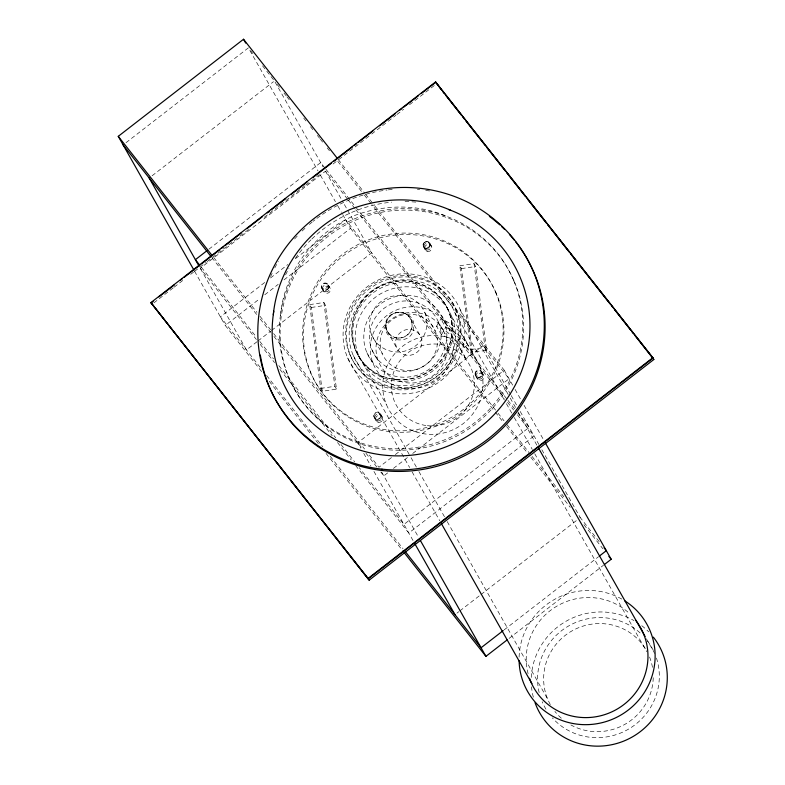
<?xml version="1.0" encoding="UTF-8"?>
<svg xmlns="http://www.w3.org/2000/svg" width="785" height="785" viewBox="0 0 785 785"><rect width="100%" height="100%" fill="white"/><g stroke="black" fill="none" stroke-linecap="round" stroke-linejoin="round"><path stroke-width="0.59" stroke-dasharray="3.92 2.94" d="M280.392 315.472C284.533 272.042 313.186 233.999 352.769 216.189C383.198 204.335 417.924 203.433 447.95 216.876M436.548 326.207L440.827 318.847A50.456 49.121 -29.5 0 1 467.889 345.057L460.491 349.403A43.97 42.802 -29.5 0 0 436.548 326.207L441.405 334.802A43.97 42.802 -29.5 0 1 465.358 357.999L472.747 353.652A50.456 49.121 -29.5 0 0 445.694 327.443L440.827 318.847M441.405 334.802L445.694 327.443M126.012 142.684L248.384 47.846L318.023 170.934M152.084 175.781L273.484 81.689M208.879 249.218L320.643 162.593L325.196 168.363M153.86 302.882L173.23 287.869M174.191 287.124L182.905 280.373M190.657 274.367L193.561 272.11M194.533 271.365L206.151 262.357M207.112 261.601L239.072 236.844M240.033 236.089L248.757 229.338M264.241 217.327L304.914 185.81M305.885 185.054L319.436 174.545M332.997 164.045L337.835 160.287M338.806 159.541L370.755 134.775M371.727 134.019L387.221 122.018M388.183 121.263L395.934 115.258M396.896 114.512L403.676 109.252M409.485 104.748L434.664 85.241M264.702 282.472L220.379 316.826L261.297 368.773M270.482 277.988L287.83 264.545M295.533 258.579L345.635 219.741L497.199 412.145M261.621 371.599L225.246 325.422L259.933 298.536M264.751 294.797L278.233 284.347M284.013 279.862L350.502 228.337L342.034 213.373M257.048 341.701L246.451 349.924L199.625 267.155M258.01 340.955L270.54 331.25M271.502 330.505L371.707 252.839L343.487 202.962M391.47 457.567L378.939 467.271L369.087 454.77M395.326 454.584L504.196 370.186L373.856 204.718M387.662 472.884L383.806 475.867L380.774 472.021M393.442 468.4L407.896 457.204M412.714 453.465L509.063 378.782L371.904 204.659M456.919 613.183L458.842 611.682M459.814 610.936L480.047 595.256M481.009 594.51L577.358 519.827M504.186 629.845L598.612 556.653M509.043 638.44L603.469 565.249M459.804 265.752L474.012 263.632L475.632 266.498L486.621 350.287L472.413 352.416L470.794 349.551L459.804 265.752L461.423 268.617L472.413 352.416M461.423 268.617L475.632 266.498M309.663 304.619L323.871 302.49L325.49 305.355L336.48 389.154L322.282 391.283L320.653 388.418L309.663 304.619L311.292 307.485L322.282 391.283M311.292 307.485L325.49 305.355M470.794 349.551L485.002 347.431L486.621 350.287M320.653 388.418L334.861 386.289L336.48 389.154M338.247 159.502L364.77 193.179M365.525 194.14L373.101 203.757M250.66 50.731L252.927 53.615M262.533 65.812L273.71 79.991M277.174 84.407L279.45 87.292M284.003 93.062L286.27 95.947M287.025 96.908L289.302 99.793M303.697 118.074L305.973 120.959M310.517 126.728L312.793 129.613M317.346 135.393L319.613 138.278M320.368 139.239L322.645 142.124M327.188 147.894L329.464 150.779M337.805 161.367L363.563 194.072M364.328 195.033L371.148 203.698M325.952 169.325L507.198 399.428M507.954 400.389L514.783 409.054M517.815 412.9L529.188 427.344L403.932 524.429L359.187 467.624M347.5 199.105L325.51 171.189L200.254 268.264L256.371 339.512M348.255 200.067L355.085 208.731M355.84 209.693L504.48 398.387M507.512 402.244L513.576 409.947M517.364 414.755L534.055 435.94L408.799 533.025L355.713 465.633M497.955 413.106L504.019 420.809M507.041 424.656L529.021 452.552M532.053 456.399L563.875 496.807M579.791 517.011L599.612 542.17M350.502 228.337L494.481 411.124M495.237 412.086L503.578 422.664M506.6 426.52L527.069 452.494M530.856 457.302L570.253 507.326M583.903 524.645L602.841 548.695M213.746 257.549L256.94 312.391M259.972 316.237L270.58 329.7M273.612 333.556L364.544 449M211.783 257.49L257.254 315.207M260.286 319.053L270.894 332.526M273.926 336.373L362.955 449.393M365.928 453.18L377.104 467.36M201.46 267.371L256.057 336.696M259.845 341.504L273.494 358.833M278.803 365.575L335.686 437.785M340.994 444.516L354.643 461.845M260.159 344.321L274.573 362.621M279.882 369.352L332.202 435.783M337.511 442.524L351.16 459.853M266.606 375.505L322.684 446.704M330.259 456.32L403.009 548.676M269.196 381.216L319.21 444.712M326.03 453.367L402.568 550.54M513.665 280.539A122.529 119.291 -29.5 0 1 384.836 448.078A122.529 119.291 -29.5 0 1 304.659 257.578A122.529 119.291 -29.5 0 1 513.665 280.539L514.469 281.972A122.529 119.291 -29.5 0 1 385.651 449.511A122.529 119.291 -29.5 0 1 305.473 259.011A122.529 119.291 -29.5 0 1 514.469 281.972M495.61 292.265A100.902 98.243 -29.5 0 1 389.527 430.239A100.902 98.243 -29.5 0 1 323.498 273.357A100.902 98.243 -29.5 0 1 495.61 292.265L496.424 293.698A100.902 98.243 -29.5 0 1 390.331 431.671A100.902 98.243 -29.5 0 1 324.303 274.789A100.902 98.243 -29.5 0 1 496.424 293.698M504.196 370.186L512.664 385.15M515.068 389.399L521.073 400.007M524.066 405.315L543.877 440.326M429.768 243.301L431.397 246.166M429.513 243.409L429.719 243.762A3.346 3.258 -29.5 0 1 426.196 248.345A3.346 3.258 -29.5 0 1 424.008 243.134A3.346 3.258 -29.5 0 1 429.719 243.762M510.613 394.502L482.991 345.694L357.734 442.779L360.737 448.078M511.212 395.561L517.217 406.179M520.219 411.477L538.824 444.369M541.827 449.677L580.252 517.59M460.245 309.732A61.259 59.65 -29.5 0 1 395.836 393.501A61.259 59.65 -29.5 0 1 355.742 298.251A61.259 59.65 -29.5 0 1 460.245 309.732L509.622 397.014M510.221 398.073L515.647 407.65M518.051 411.909L537.323 445.968M646.389 638.745L654.749 653.522M423.517 246.873L425.136 249.738M455.869 309.27A57.658 56.137 -29.5 0 1 395.248 388.114A57.658 56.137 -29.5 0 1 357.518 298.467A57.658 56.137 -29.5 0 1 455.869 309.27L456.684 310.703A57.658 56.137 -29.5 0 1 396.062 389.546A57.658 56.137 -29.5 0 1 358.323 299.899A57.658 56.137 -29.5 0 1 456.684 310.703M454.623 312.136A55.156 53.694 -29.5 0 1 396.641 387.554A55.156 53.694 -29.5 0 1 360.55 301.803A55.156 53.694 -29.5 0 1 454.623 312.136L505.815 402.607M506.413 403.676L511.83 413.253M514.244 417.512L532.308 449.442M534.713 453.701L646.722 651.668M447.627 308.937L448.637 310.723A50.456 49.121 -29.5 0 1 397.73 381.245A50.456 49.121 -29.5 0 1 362.268 303.893A50.456 49.121 -29.5 0 1 448.637 310.723M451.679 316.404A50.456 49.121 -29.5 0 1 398.633 385.396A50.456 49.121 -29.5 0 1 365.614 306.955A50.456 49.121 -29.5 0 1 451.679 316.404L479.233 365.113A50.456 49.121 -29.5 0 1 426.186 434.095A50.456 49.121 -29.5 0 1 393.177 355.654A50.456 49.121 -29.5 0 1 479.233 365.113M481.911 372.257L483.786 375.603A3.601 3.503 -29.5 0 1 479.998 380.529A3.601 3.503 -29.5 0 1 477.643 374.936A3.601 3.503 -29.5 0 1 483.786 375.603M475.396 375.338L477.172 378.439M443.731 319.809A41.801 40.702 -29.5 0 1 399.781 376.967A41.801 40.702 -29.5 0 1 372.424 311.979A41.801 40.702 -29.5 0 1 443.731 319.809L450.207 331.27A41.801 40.702 -29.5 0 1 406.257 388.428A41.801 40.702 -29.5 0 1 378.91 323.43A41.801 40.702 -29.5 0 1 450.207 331.27M460.491 349.403L465.358 357.999M438.432 322.076A36.041 35.089 -29.5 0 1 400.536 371.354A36.041 35.089 -29.5 0 1 376.957 315.325A36.041 35.089 -29.5 0 1 438.432 322.076L444.909 333.537A36.041 35.089 -29.5 0 1 407.022 382.815A36.041 35.089 -29.5 0 1 383.443 326.786A36.041 35.089 -29.5 0 1 444.909 333.537M424.734 312.41A28.829 28.064 -29.5 0 1 394.423 351.837A28.829 28.064 -29.5 0 1 375.554 307.013A28.829 28.064 -29.5 0 1 424.734 312.41L435.273 331.034A28.829 28.064 -29.5 0 1 404.962 370.451A28.829 28.064 -29.5 0 1 386.092 325.628A28.829 28.064 -29.5 0 1 435.273 331.034M410.771 319.004A13.257 12.903 -29.5 0 1 398.387 338.168A13.257 12.903 -29.5 0 1 387.986 318.376A13.257 12.903 -29.5 0 1 410.771 319.004L420.495 336.186A13.257 12.903 -29.5 0 1 408.112 355.36A13.257 12.903 -29.5 0 1 397.71 335.568A13.257 12.903 -29.5 0 1 420.495 336.186M275.054 82.003L323.077 166.891M325.481 171.13L342.888 201.902M320.427 175.173L335.43 201.706M337.835 205.945L341.436 212.313M387.319 331.368L397.053 348.56M371.737 335.087L382.275 353.711M372.188 350.424L378.674 361.885M366.889 352.691L373.375 364.152M328.375 285.073L330.191 288.291A3.601 3.513 -29.5 0 1 326.462 293.266A3.601 3.513 -29.5 0 1 324.038 287.693A3.601 3.513 -29.5 0 1 330.191 288.291M321.781 287.977L323.606 291.206M358.941 356.096L386.495 404.805M356.105 351.395L357.116 353.181M353.25 355.526L410.457 456.635M411.065 457.704L416.482 467.281M418.896 471.54L444.781 517.305M447.195 521.564L547.763 699.317M349.884 354.634L350.699 356.066M380.578 414.195L382.246 417.041M347.637 357.931L409.662 467.556M412.066 471.814L439.767 520.779M374.366 417.748L375.986 420.613M381.647 472.05L418.022 536.351M363.74 453.387L370.942 466.123M373.945 471.422L413.567 541.454M310.144 371.639L310.948 373.071M288.448 376.928L289.253 378.36M194.562 271.198L225.246 325.422M474.012 263.632L485.002 347.431M323.871 302.49L334.861 386.289M533.339 697.168A68.472 66.666 -29.5 0 1 531.514 686.855M531.298 677.475A68.472 66.666 -29.5 0 1 633.946 620.562M641.747 625.694A68.472 66.666 -29.5 0 1 648.744 631.896M519.091 657.163A68.472 66.666 -29.5 0 1 621.789 599.073M656.427 658.016A61.259 59.65 -29.5 0 1 628.206 729.314A61.259 59.65 -29.5 0 1 552.355 717.882M545.958 709.208A61.259 59.65 -29.5 0 1 542.141 701.721M539.158 692.576A61.259 59.65 -29.5 0 1 569.223 625.625A61.259 59.65 -29.5 0 1 642.042 634.741M647.566 641.06A61.259 59.65 -29.5 0 1 654.278 652.433M528.099 673.697A61.259 59.65 -29.5 0 1 556.801 606.187A61.259 59.65 -29.5 0 1 629.825 613.841M649.568 657.006A55.156 53.694 -29.5 0 1 652.796 669.477M653.238 677.71A55.156 53.694 -29.5 0 1 570.921 724.967M561.324 718.216A55.156 53.694 -29.5 0 1 554.877 711.387M550.324 704.567A55.156 53.694 -29.5 0 1 571.176 631.366A55.156 53.694 -29.5 0 1 645.368 648.645M285.573 274.848A129.731 126.306 -29.5 0 1 288.978 268.45M295.445 258.226A129.731 126.306 -29.5 0 1 311.007 239.808M311.88 238.954A129.731 126.306 -29.5 0 1 391.725 202.157M405.031 201.588A129.731 126.306 -29.5 0 1 418.219 202.363M270.619 276.565A144.155 140.338 -29.5 0 1 272.11 273.288M274.789 267.871A144.155 140.338 -29.5 0 1 278.312 261.493M294.601 238.993A144.155 140.338 -29.5 0 1 297.878 235.382M302.156 231.025A144.155 140.338 -29.5 0 1 305.699 227.66M309.349 224.431A144.155 140.338 -29.5 0 1 312.136 222.106M313.078 221.341A144.155 140.338 -29.5 0 1 314.971 219.849M316.885 218.387A144.155 140.338 -29.5 0 1 387.123 190.009M388.32 189.862A144.155 140.338 -29.5 0 1 393.138 189.381M417.365 189.401A144.155 140.338 -29.5 0 1 419.749 189.627M425.686 190.353A144.155 140.338 -29.5 0 1 430.445 191.118M385.494 325.078C383.051 343.261 413.312 345.645 413.724 327.276C416.168 309.094 385.906 306.719 385.494 325.078M423.37 243.527L423.154 244.321A3.346 3.258 -29.5 0 0 429.071 246.667L429.513 245.921A3.346 3.258 -29.5 0 0 427.717 241.672A3.346 3.258 -29.5 0 0 423.37 243.527M380.813 415.991L380.568 416.874A3.582 3.483 -29.5 0 1 375.917 418.866A3.582 3.483 -29.5 0 1 374.003 414.323L374.474 413.528A3.582 3.483 -29.5 0 1 380.813 415.991M475.739 371.815L475.298 372.639A3.601 3.513 -29.5 0 0 475.896 376.113L476.573 376.721A3.601 3.513 -29.5 0 0 481.568 375.779A3.601 3.513 -29.5 0 0 480.734 370.873L479.91 370.461A3.601 3.513 -29.5 0 0 475.739 371.815M475.936 372.178L475.504 373.003A3.601 3.513 -29.5 0 0 476.093 376.466L476.78 377.085A3.601 3.513 -29.5 0 0 481.774 376.143A3.601 3.513 -29.5 0 0 480.93 371.236L480.106 370.824A3.601 3.513 -29.5 0 0 475.936 372.178M361.247 302.107L355.026 313.598A50.456 49.121 -29.5 0 0 378.027 374.19A50.456 49.121 -29.5 0 0 442.475 358.225L448.706 346.735A50.456 49.121 -29.5 0 0 425.705 286.132A50.456 49.121 -29.5 0 0 361.247 302.107M328.395 287.771L327.934 288.586A3.601 3.513 -29.5 0 1 323.734 289.832L322.92 289.39A3.601 3.513 -29.5 0 1 322.213 284.464A3.601 3.513 -29.5 0 1 327.227 283.66L327.894 284.288A3.601 3.513 -29.5 0 1 328.395 287.771M328.601 288.134L328.14 288.939A3.601 3.513 -29.5 0 1 323.94 290.185L323.126 289.753A3.601 3.513 -29.5 0 1 322.419 284.827A3.601 3.513 -29.5 0 1 327.433 284.013L328.101 284.641A3.601 3.513 -29.5 0 1 328.601 288.134M398.387 338.011A13.09 12.746 -29.5 0 0 410.624 319.073A13.09 12.746 -29.5 0 0 388.124 318.465A13.09 12.746 -29.5 0 0 398.387 338.011M377.32 420.809A3.601 3.513 -29.5 0 0 381.775 416.452A3.601 3.513 -29.5 0 0 375.809 414.912A3.601 3.513 -29.5 0 0 377.32 420.809M325.647 291.834A3.601 3.513 -29.5 0 0 329.386 286.859A3.601 3.513 -29.5 0 0 323.224 286.26A3.601 3.513 -29.5 0 0 325.647 291.834M426.471 249.934A3.601 3.513 -29.5 0 0 430.926 245.577A3.601 3.513 -29.5 0 0 424.96 244.037A3.601 3.513 -29.5 0 0 426.471 249.934M479.331 379.116A3.601 3.513 -29.5 0 0 482.922 374.052A3.601 3.513 -29.5 0 0 476.75 373.611A3.601 3.513 -29.5 0 0 479.331 379.116M378.135 422.242A3.601 3.513 -29.5 0 0 382.589 417.885A3.601 3.513 -29.5 0 0 376.623 416.344A3.601 3.513 -29.5 0 0 378.135 422.242M427.285 251.367A3.601 3.513 -29.5 0 0 431.74 247.01A3.601 3.513 -29.5 0 0 425.774 245.469A3.601 3.513 -29.5 0 0 427.285 251.367M377.016 419.445A3.582 3.483 -29.5 0 0 380.784 414.549A3.582 3.483 -29.5 0 0 374.68 413.881A3.582 3.483 -29.5 0 0 377.016 419.445M425.656 248.502A3.601 3.513 -29.5 0 0 430.111 244.145A3.601 3.513 -29.5 0 0 424.155 242.604A3.601 3.513 -29.5 0 0 425.656 248.502M396.925 379.812A50.456 49.121 -29.5 0 0 447.823 309.29A50.456 49.121 -29.5 0 0 361.453 302.46A50.456 49.121 -29.5 0 0 396.925 379.812M427.334 425.676A41.801 40.702 -29.5 0 0 471.285 368.508A41.801 40.702 -29.5 0 0 399.977 360.678A41.801 40.702 -29.5 0 0 427.334 425.676"/><path stroke-width="1.18" d="M273.288 314.697C277.88 268.362 307.759 228.729 349.933 209.566C382.138 197.015 418.915 196.064 450.708 210.301M193.964 270.138L118.26 136.335L243.517 39.25L337.481 158.541M206.955 250.709L195.386 259.678L199.939 265.448M150.916 302.598L435.587 81.944L652.816 357.734L653.827 359.52L369.156 580.164L150.916 302.598L369.156 580.164M153.055 301.45L151.112 302.951L368.351 578.731L653.022 358.088L435.783 82.307L421.26 93.562M158.864 296.946L174.349 284.935M180.167 280.441L182.1 278.94M184.033 277.439L198.556 266.174M201.46 263.927L219.859 249.669M221.802 248.168L223.735 246.667M225.668 245.165L241.162 233.155M246.971 228.651L262.465 216.64M267.312 212.892L269.245 211.391M271.178 209.889L285.701 198.634M291.51 194.13L307.004 182.12M312.813 177.616L331.211 163.358M334.116 161.111L352.514 146.854M354.457 145.353L356.39 143.851M358.323 142.35L372.846 131.085M379.626 125.835L395.12 113.825M399.957 110.077L401.9 108.575M403.833 107.074L418.356 95.819M368.145 578.378L652.816 357.734M503.224 630.59L481.058 647.762L405.286 551.561M599.573 555.908L606.314 550.687L604.038 547.793M404.079 552.463L485.925 656.358L507.12 639.932M604.43 564.503L611.181 559.273L545.084 442.455M441.141 89.51L435.587 81.944M442.652 91.423L444.163 93.346M445.684 95.27L461.58 115.454M463.091 117.367L464.602 119.291M466.113 121.214L485.042 145.235M486.553 147.158L505.481 171.179M506.992 173.102L525.155 196.171M527.432 199.047L546.35 223.077M547.861 224.991L569.056 251.897M570.567 253.82L589.496 277.841M591.007 279.764L609.925 303.795M611.446 305.708L612.957 307.632M614.469 309.555L630.365 329.739M631.876 331.653L633.397 333.576M634.908 335.499L653.827 359.52M608.905 556.388L611.181 559.273M118.26 136.335L212.225 255.625M123.127 144.931L211.028 256.528M538.53 448.098L645.113 636.498M243.517 39.25L245.685 43.067M441.582 523.968L531.906 683.627M420.426 540.6L485.925 656.358M414.765 543.583L454.996 614.675M149.189 178.018L199.174 266.36M653.346 637.135A68.472 66.666 -29.5 0 1 631.572 737.36A68.472 66.666 -29.5 0 1 535.066 702.752M624.821 600.878A68.472 66.666 -29.5 0 1 619.924 715.586A68.472 66.666 -29.5 0 1 519.081 660.695M635.497 620.062A61.259 59.65 -29.5 0 1 615.793 709.856A61.259 59.65 -29.5 0 1 529.512 678.318M448.49 209.458A129.731 126.306 -29.5 0 1 524.017 364.122A129.731 126.306 -29.5 0 1 371.266 453.082A129.731 126.306 -29.5 0 1 273.818 311.184M515.735 241.908A144.155 140.338 -29.5 0 1 458.038 458.813A144.155 140.338 -29.5 0 1 260.326 355.055M489.369 216.366A144.155 140.338 -29.5 0 1 499.81 224.893M501.625 226.561A144.155 140.338 -29.5 0 1 504.304 229.122M509.426 234.45A144.155 140.338 -29.5 0 1 514.214 240.014M381.981 469.145A144.155 140.338 -29.5 0 0 533.535 272.032A144.155 140.338 -29.5 0 0 287.653 245.018A144.155 140.338 -29.5 0 0 381.981 469.145"/></g></svg>
